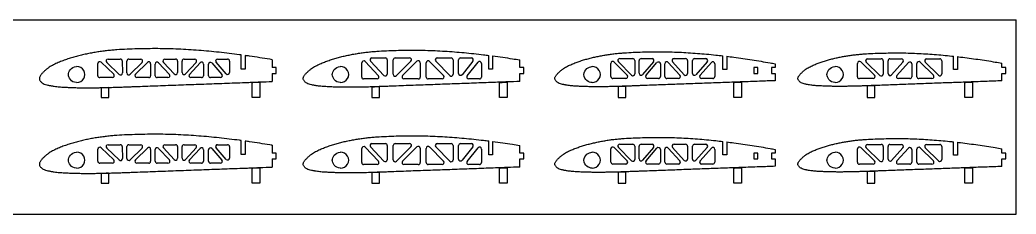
# Model space of a CAD drawing. Header units: millimetres. Extents: x 26 to 1026, y 9 to 109.
# Drawn here: x 513 to 1026, y 9 to 109 of the extents above; entities that cross this region are included whole.
import ezdxf

# ---------------------------------------------------------------- set-up
doc = ezdxf.new("R2010")
doc.units = ezdxf.units.MM
doc.layers.add('SLD-0', color=7, linetype='Continuous')

# ---------------------------------------------------------------- blocks, each defined once
blk = doc.blocks.new('main_wing_第七块翼肋')
at = {"color": 7, "linetype": 'Continuous', "lineweight": 25}
for p, q in [((80.14, 14.37), (80.14, 21.26)), ((82.14, 21.03), (82.14, 14.37)), ((30.63, 10.71), (30.63, 17.55)), ((32.32, 18.28), (39.45, 11.43)), ((42.25, 11.34), (35.12, 18.18)), ((35.81, 19.9), (42.94, 19.9)), ((43.94, 18.9), (43.94, 12.06)), ((46.42, 12.32), (46.42, 18.9)), ((47.42, 19.9), (53.34, 19.9)), ((54.08, 18.23), (48.16, 11.65)), ((50.99, 11.38), (56.91, 17.96)), ((58.66, 17.29), (58.66, 10.71)), ((61.3, 10.71), (61.3, 17.48)), ((63, 18.19), (69.78, 11.42)), ((72.36, 11.42), (65.59, 18.19)), ((66.3, 19.9), (73.07, 19.9)), ((74.07, 18.9), (74.07, 12.13)), ((105.14, 15.42), (105.14, 17.66)), ((107.14, 15.42), (105.14, 15.42)), ((107.14, 12.42), (107.14, 15.42)), ((82.14, 14.37), (80.14, 14.37)), ((105.14, 12.42), (107.14, 12.42)), ((105.14, 8.56), (105.14, 12.42)), ((38.76, 9.71), (31.63, 9.71)), ((35.86, 5.91), (35.66, 5.9)), ((35.66, 5.9), (35.66, 0)), ((35.86, 6.01), (35.86, 5.91)), ((36.06, 5.92), (36.06, 6.02)), ((37.06, 5.95), (36.06, 5.92)), ((37.06, 6.05), (37.06, 5.95)), ((37.26, 5.96), (37.26, 6.06)), ((38.26, 6), (37.26, 5.96)), ((38.26, 6.1), (38.26, 6)), ((38.46, 6.01), (38.46, 6.11)), ((39.46, 6.04), (38.46, 6.01)), ((39.46, 6.14), (39.46, 6.04)), ((39.66, 0), (39.66, 6.15)), ((57.66, 9.71), (51.74, 9.71)), ((69.07, 9.71), (62.3, 9.71)), ((85.96, 0), (85.96, 7.76)), ((85.96, 7.76), (86.17, 7.76)), ((86.17, 7.76), (86.17, 7.86)), ((86.37, 7.87), (86.37, 7.77)), ((86.37, 7.77), (87.36, 7.81)), ((87.36, 7.81), (87.36, 7.91)), ((87.56, 7.91), (87.56, 7.82)), ((87.56, 7.82), (88.56, 7.85)), ((88.56, 7.85), (88.56, 7.95)), ((88.76, 7.96), (88.76, 7.86)), ((88.76, 7.86), (89.76, 7.9)), ((89.76, 7.9), (89.76, 7.99)), ((89.96, 8), (89.96, 0)), ((35.66, 0), (39.66, 0)), ((89.96, 0), (85.96, 0))]:
    blk.add_line(p, q, dxfattribs=at)
for centre, radius, start, end in [((19.31, 11.78), 4.1, 268.1337, 91.8663), ((31.63, 17.55), 1, 46.1873, 180), ((35.81, 18.9), 1, 90, 226.1873), ((42.94, 18.9), 1, 360, 90), ((47.42, 18.9), 1, 90, 180), ((53.34, 18.9), 1, 318.0295, 90), ((57.66, 17.29), 1, 0, 138.0295), ((62.3, 17.48), 1, 45, 180), ((66.3, 18.9), 1, 90, 225), ((73.07, 18.9), 1, 0, 90), ((31.63, 10.71), 1, 180, 270), ((38.76, 10.71), 1, 270, 46.1873), ((42.94, 12.06), 1, 226.1873, 0), ((47.42, 12.32), 1, 180, 318.0295), ((51.74, 10.71), 1, 138.0295, 270), ((57.66, 10.71), 1, 270, 0), ((62.3, 10.71), 1, 180, 270), ((69.07, 10.71), 1, 270, 45), ((73.07, 12.13), 1, 225, 0)]:
    blk.add_arc(centre, radius, start, end, dxfattribs=at)
for points, knots in [([(35.86, 6.01), (35.68, 6), (34.76, 5.97), (33.08, 5.91), (30.82, 5.84), (28.56, 5.79), (26.3, 5.74), (24.04, 5.71), (21.78, 5.69), (19.51, 5.7), (17.25, 5.73), (14.99, 5.78), (12.74, 5.88), (10.85, 5.97), (9.35, 6.06), (8.22, 6.16), (7.1, 6.28), (5.98, 6.44), (5.05, 6.61), (4.31, 6.76), (3.57, 6.9), (2.66, 7.12), (1.78, 7.48), (1.15, 7.9), (0.72, 8.26), (0.34, 8.69), (0.05, 9.18), (-0.09, 9.73), (0, 10.3), (0.23, 10.82), (0.54, 11.29), (0.9, 11.73), (1.29, 12.14), (1.69, 12.54), (2.09, 12.94), (2.5, 13.32), (2.93, 13.7), (3.37, 14.05), (3.97, 14.5), (4.76, 15.03), (5.73, 15.59), (6.74, 16.11), (7.76, 16.59), (8.8, 17.03), (9.85, 17.45), (10.91, 17.84), (11.98, 18.21), (13.05, 18.57), (14.49, 19.02), (16.3, 19.54), (18.5, 20.09), (20.7, 20.59), (22.92, 21.03), (25.15, 21.42), (27.38, 21.75), (29.63, 22.03), (31.88, 22.26), (34.88, 22.5), (38.64, 22.7), (43.16, 22.85), (47.68, 22.94), (52.21, 22.96), (56.73, 22.9), (61.25, 22.74), (65.76, 22.5), (70.27, 22.18), (74.78, 21.8), (78.07, 21.48), (79.85, 21.29), (80.14, 21.26)], [0.3667156, 0.3667156, 0.3667156, 0.3667156, 0.3685193, 0.3763154, 0.3841115, 0.3919075, 0.3997036, 0.4074996, 0.4152957, 0.4230917, 0.4308878, 0.4386839, 0.4464799, 0.454276, 0.458174, 0.462072, 0.4659701, 0.4698681, 0.4737661, 0.4757151, 0.4776641, 0.4815622, 0.4854602, 0.4874092, 0.4893582, 0.4913072, 0.4932563, 0.4952053, 0.4971543, 0.4991033, 0.5010523, 0.5030013, 0.5049503, 0.5068994, 0.5088484, 0.5107974, 0.5127464, 0.5146954, 0.5166444, 0.5205425, 0.5244405, 0.5283385, 0.5322365, 0.5361346, 0.5400326, 0.5439306, 0.5478287, 0.5517267, 0.5556247, 0.5634208, 0.5712168, 0.5790129, 0.5868089, 0.594605, 0.6024011, 0.6101971, 0.6179932, 0.6257892, 0.6413814, 0.6569735, 0.6725656, 0.6881577, 0.7037498, 0.7193419, 0.734934, 0.7505262, 0.7661183, 0.7817104, 0.7847081, 0.7847081, 0.7847081, 0.7847081]), ([(82.14, 21.03), (82.68, 20.97), (84.72, 20.73), (88.26, 20.28), (92.73, 19.66), (97.21, 18.98), (101.34, 18.31), (103.98, 17.86), (105.14, 17.66)], [0.79164773, 0.79164773, 0.79164773, 0.79164773, 0.7973025, 0.81289462, 0.82848673, 0.84407885, 0.85967096, 0.87182066, 0.87182066, 0.87182066, 0.87182066]), ([(19.04, 7.68), (16.31, 7.68), (14.94, 10.41), (14.94, 13.14), (16.31, 15.88), (19.04, 15.88)], [0, 0, 0, 0, 0.5, 0.5, 1, 1, 1, 1]), ([(86.17, 7.86), (83.53, 7.77), (79.39, 7.61), (73.74, 7.41), (69.23, 7.24), (64.71, 7.07), (60.19, 6.91), (55.67, 6.74), (51.15, 6.58), (46.63, 6.41), (42.87, 6.27), (40.54, 6.18), (39.72, 6.15), (39.66, 6.15)], [0.1931222, 0.1931222, 0.1931222, 0.1931222, 0.2203942, 0.2359864, 0.2515785, 0.2671706, 0.2827627, 0.2983548, 0.3139469, 0.329539, 0.3451312, 0.3529272, 0.3536117, 0.3536117, 0.3536117, 0.3536117]), ([(105.14, 8.56), (103.71, 8.51), (99.27, 8.34), (94.21, 8.16), (90.58, 8.02), (89.96, 8)], [0.12764227, 0.12764227, 0.12764227, 0.12764227, 0.14243367, 0.1736179, 0.18001836, 0.18001836, 0.18001836, 0.18001836])]:
    blk.add_open_spline(points, degree=3, knots=knots, dxfattribs=at)
for points in [[(19.04, 15.88), (19.09, 15.88), (19.13, 15.88), (19.18, 15.87)], [(19.18, 7.68), (19.13, 7.68), (19.09, 7.68), (19.04, 7.68)], [(37.06, 6.05), (36.73, 6.04), (36.39, 6.03), (36.06, 6.02)], [(38.26, 6.1), (37.92, 6.09), (37.59, 6.07), (37.26, 6.06)], [(39.46, 6.14), (39.12, 6.13), (38.79, 6.12), (38.46, 6.11)], [(87.36, 7.91), (87.03, 7.89), (86.7, 7.88), (86.37, 7.87)], [(88.56, 7.95), (88.23, 7.94), (87.9, 7.93), (87.56, 7.91)], [(89.76, 7.99), (89.43, 7.98), (89.1, 7.97), (88.76, 7.96)]]:
    blk.add_open_spline(points, degree=3, dxfattribs=at)
blk = doc.blocks.new('main_wing_第六块翼肋')
at = {"color": 7, "linetype": 'Continuous', "lineweight": 25}
for p, q in [((86.6, 14.46), (86.6, 21.45)), ((88.6, 21.21), (88.6, 14.46)), ((28.88, 10.75), (28.88, 17.55)), ((30.6, 18.26), (37.3, 11.45)), ((39.47, 11.49), (32.76, 18.29)), ((33.47, 19.99), (40.18, 19.99)), ((41.18, 18.99), (41.18, 12.19)), ((43.47, 12.45), (43.47, 18.99)), ((44.47, 19.99), (50.09, 19.99)), ((50.84, 18.34), (45.23, 11.8)), ((47.04, 11.4), (52.65, 17.94)), ((54.41, 17.29), (54.41, 10.75)), ((56.75, 10.75), (56.75, 17.38)), ((58.49, 18.05), (64.46, 11.42)), ((66.65, 11.69), (60.68, 18.32)), ((61.43, 19.99), (67.39, 19.99)), ((68.39, 18.99), (68.39, 12.36)), ((70.98, 12.39), (70.98, 18.99)), ((71.98, 19.99), (77.81, 19.99)), ((78.56, 18.33), (72.73, 11.73)), ((74.84, 11.41), (80.67, 18.01)), ((82.42, 17.35), (82.42, 10.75)), ((102.6, 15.42), (102.6, 12.42)), ((104.6, 15.42), (102.6, 15.42)), ((104.6, 12.42), (104.6, 15.42)), ((113.6, 15.42), (111.6, 15.42)), ((111.6, 15.42), (111.6, 12.42)), ((113.6, 17.36), (113.6, 15.42)), ((88.6, 14.46), (86.6, 14.46)), ((102.6, 12.42), (104.6, 12.42)), ((111.6, 12.42), (113.6, 12.42)), ((113.6, 12.42), (113.6, 8.63)), ((36.59, 9.75), (29.88, 9.75)), ((32.77, 5.58), (32.56, 5.57)), ((32.56, 5.57), (32.56, 0)), ((32.77, 5.68), (32.77, 5.58)), ((32.97, 5.58), (32.97, 5.68)), ((33.97, 5.61), (32.97, 5.58)), ((33.97, 5.71), (33.97, 5.61)), ((34.17, 5.62), (34.17, 5.72)), ((35.16, 5.65), (34.17, 5.62)), ((35.16, 5.75), (35.16, 5.65)), ((35.36, 5.66), (35.36, 5.76)), ((36.36, 5.69), (35.36, 5.66)), ((36.36, 5.79), (36.36, 5.69)), ((36.56, 0), (36.56, 5.8)), ((53.41, 9.75), (47.8, 9.75)), ((63.72, 9.75), (57.75, 9.75)), ((81.42, 9.75), (75.59, 9.75)), ((92.22, 0), (92.22, 7.75)), ((92.22, 7.75), (92.43, 7.75)), ((92.43, 7.75), (92.43, 7.86)), ((92.63, 7.86), (92.63, 7.76)), ((92.63, 7.76), (93.63, 7.8)), ((93.63, 7.8), (93.63, 7.9)), ((93.82, 7.91), (93.82, 7.81)), ((93.82, 7.81), (94.82, 7.84)), ((94.82, 7.84), (94.82, 7.94)), ((95.02, 7.95), (95.02, 7.85)), ((95.02, 7.85), (96.02, 7.89)), ((96.02, 7.89), (96.02, 7.99)), ((96.22, 7.99), (96.22, 0)), ((32.56, 0), (36.56, 0)), ((96.22, 0), (92.22, 0))]:
    blk.add_line(p, q, dxfattribs=at)
for centre, radius, start, end in [((19.36, 11.78), 4.1, 268.1337, 91.8663), ((29.88, 17.55), 1, 44.6049, 180), ((33.47, 18.99), 1, 90, 224.6049), ((40.18, 18.99), 1, 0, 90), ((44.47, 18.99), 1, 90, 180), ((50.09, 18.99), 1, 319.3556, 90), ((53.41, 17.29), 1, 0, 139.3556), ((57.75, 17.38), 1, 41.9728, 180), ((61.43, 18.99), 1, 90, 221.9728), ((67.39, 18.99), 1, 360, 90), ((71.98, 18.99), 1, 90, 180), ((77.81, 18.99), 1, 318.5375, 90), ((81.42, 17.35), 1, 360, 138.5375), ((29.88, 10.75), 1, 180, 270), ((36.59, 10.75), 1, 270, 44.6049), ((40.18, 12.19), 1, 224.6049, 0), ((44.47, 12.45), 1, 180, 319.3556), ((47.8, 10.75), 1, 139.3556, 270), ((53.41, 10.75), 1, 270, 0), ((57.75, 10.75), 1, 180, 270), ((63.72, 10.75), 1, 270, 41.9728), ((67.39, 12.36), 1, 221.9728, 0), ((71.98, 12.39), 1, 180, 318.5375), ((75.59, 10.75), 1, 138.5375, 270), ((81.42, 10.75), 1, 270, 0)]:
    blk.add_arc(centre, radius, start, end, dxfattribs=at)
for points, knots in [([(32.77, 5.68), (31.81, 5.65), (30.06, 5.6), (27.53, 5.55), (25.17, 5.52), (22.81, 5.5), (20.44, 5.51), (18.08, 5.54), (15.72, 5.6), (13.36, 5.69), (11.39, 5.79), (9.82, 5.89), (8.64, 5.99), (7.47, 6.11), (6.49, 6.26), (5.72, 6.39), (5.14, 6.5), (4.56, 6.62), (3.78, 6.77), (2.83, 6.99), (1.91, 7.37), (1.25, 7.81), (0.8, 8.19), (0.41, 8.63), (0.1, 9.14), (-0.04, 9.72), (0.04, 10.32), (0.29, 10.86), (0.62, 11.35), (0.99, 11.81), (1.39, 12.24), (1.81, 12.66), (2.23, 13.07), (2.66, 13.48), (3.11, 13.87), (3.57, 14.24), (4.2, 14.71), (5.02, 15.26), (6.04, 15.85), (7.09, 16.39), (8.16, 16.89), (9.25, 17.36), (10.35, 17.79), (11.45, 18.2), (12.57, 18.59), (13.69, 18.96), (15.19, 19.43), (17.09, 19.97), (19.38, 20.55), (21.68, 21.07), (24, 21.53), (26.33, 21.94), (28.67, 22.29), (31.01, 22.58), (33.36, 22.81), (36.5, 23.06), (40.44, 23.27), (45.16, 23.43), (49.88, 23.53), (54.61, 23.55), (59.33, 23.48), (64.06, 23.32), (68.77, 23.07), (73.49, 22.74), (78.2, 22.34), (82.57, 21.91), (85.37, 21.6), (86.6, 21.45)], [0.3824243, 0.3824243, 0.3824243, 0.3824243, 0.3919075, 0.3997036, 0.4074996, 0.4152957, 0.4230917, 0.4308878, 0.4386839, 0.4464799, 0.454276, 0.458174, 0.462072, 0.4659701, 0.4698681, 0.4718171, 0.4737661, 0.4757151, 0.4776641, 0.4815622, 0.4854602, 0.4874092, 0.4893582, 0.4913072, 0.4932563, 0.4952053, 0.4971543, 0.4991033, 0.5010523, 0.5030013, 0.5049503, 0.5068994, 0.5088484, 0.5107974, 0.5127464, 0.5146954, 0.5166444, 0.5205425, 0.5244405, 0.5283385, 0.5322365, 0.5361346, 0.5400326, 0.5439306, 0.5478287, 0.5517267, 0.5556247, 0.5634208, 0.5712168, 0.5790129, 0.5868089, 0.594605, 0.6024011, 0.6101971, 0.6179932, 0.6257892, 0.6413814, 0.6569735, 0.6725656, 0.6881577, 0.7037498, 0.7193419, 0.734934, 0.7505262, 0.7661183, 0.7817104, 0.7939881, 0.7939881, 0.7939881, 0.7939881]), ([(88.6, 21.21), (89.83, 21.06), (92.62, 20.7), (96.96, 20.09), (101.64, 19.39), (106.3, 18.63), (110.29, 17.95), (112.72, 17.52), (113.6, 17.36)], [0.80063476, 0.80063476, 0.80063476, 0.80063476, 0.81289462, 0.82848673, 0.84407885, 0.85967096, 0.87526308, 0.88411152, 0.88411152, 0.88411152, 0.88411152]), ([(19.09, 7.68), (17.72, 7.68), (14.99, 9.04), (14.99, 14.51), (17.72, 15.88), (19.09, 15.88)], [0, 0, 0, 0, 0.5, 0.5, 1, 1, 1, 1]), ([(92.43, 7.86), (92.04, 7.84), (88.52, 7.71), (83.41, 7.52), (77.12, 7.29), (72.39, 7.12), (67.67, 6.95), (62.95, 6.77), (58.23, 6.6), (53.51, 6.43), (48.78, 6.26), (44.85, 6.11), (41.7, 5.99), (39.34, 5.9), (37.63, 5.84), (36.7, 5.8), (36.56, 5.8)], [0.1854364, 0.1854364, 0.1854364, 0.1854364, 0.18921, 0.2203942, 0.2359864, 0.2515785, 0.2671706, 0.2827627, 0.2983548, 0.3139469, 0.329539, 0.3451312, 0.3529272, 0.3607233, 0.3685193, 0.3698971, 0.3698971, 0.3698971, 0.3698971]), ([(113.6, 8.63), (110.88, 8.53), (105.09, 8.32), (99.3, 8.11), (96.22, 7.99)], [0.11553163, 0.11553163, 0.11553163, 0.11553163, 0.14243367, 0.17289776, 0.17289776, 0.17289776, 0.17289776])]:
    blk.add_open_spline(points, degree=3, knots=knots, dxfattribs=at)
for points in [[(19.09, 15.88), (19.13, 15.88), (19.18, 15.88), (19.22, 15.87)], [(19.22, 7.68), (19.18, 7.68), (19.13, 7.68), (19.09, 7.68)], [(33.97, 5.71), (33.63, 5.7), (33.3, 5.69), (32.97, 5.68)], [(35.16, 5.75), (34.83, 5.74), (34.5, 5.73), (34.17, 5.72)], [(36.36, 5.79), (36.03, 5.78), (35.7, 5.77), (35.36, 5.76)], [(93.63, 7.9), (93.29, 7.89), (92.96, 7.87), (92.63, 7.86)], [(94.82, 7.94), (94.49, 7.93), (94.16, 7.92), (93.82, 7.91)], [(96.02, 7.99), (95.69, 7.98), (95.36, 7.96), (95.02, 7.95)]]:
    blk.add_open_spline(points, degree=3, dxfattribs=at)
blk = doc.blocks.new('main_wing_第四块翼肋')
at = {"color": 7, "linetype": 'Continuous', "lineweight": 25}
for p, q in [((104.06, 14.66), (104.06, 21.89)), ((106.06, 21.61), (106.06, 14.66)), ((30.12, 11.22), (30.12, 17.43)), ((31.81, 18.15), (38.32, 11.95)), ((41.14, 11.89), (34.69, 18.04)), ((35.38, 19.77), (41.69, 19.77)), ((42.68, 18.79), (42.83, 12.64)), ((45.09, 12.64), (45.09, 18.77)), ((46.09, 19.77), (52.22, 19.77)), ((52.93, 18.06), (46.8, 11.93)), ((49.51, 11.93), (55.64, 18.06)), ((57.35, 17.35), (57.35, 11.22)), ((59.72, 11.22), (59.72, 17.22)), ((61.46, 17.89), (67, 11.9)), ((69.47, 12.1), (63.92, 18.09)), ((64.66, 19.77), (70.2, 19.77)), ((71.2, 18.77), (71.2, 12.78)), ((73.59, 12.79), (73.59, 18.77)), ((74.59, 19.77), (80.08, 19.77)), ((80.81, 18.09), (75.32, 12.11)), ((77.31, 11.9), (82.8, 17.88)), ((84.54, 17.2), (84.54, 11.22)), ((87.21, 11.22), (87.21, 17.11)), ((88.96, 17.77), (94.12, 11.88)), ((96.24, 12.22), (91.08, 18.11)), ((91.83, 19.77), (96.99, 19.77)), ((97.99, 18.77), (97.99, 12.88)), ((120.06, 19.44), (120.06, 15.42)), ((122.06, 15.42), (120.06, 15.42)), ((122.06, 12.42), (122.06, 15.42)), ((106.06, 14.66), (104.06, 14.66)), ((120.06, 12.42), (122.06, 12.42)), ((120.06, 12.42), (120.06, 8.23)), ((37.62, 10.22), (31.12, 10.22)), ((35.6, 5.15), (35.6, 5.05)), ((35.8, 0), (35.8, 5.16)), ((56.35, 10.22), (50.22, 10.22)), ((66.27, 10.22), (60.72, 10.22)), ((83.54, 10.22), (78.05, 10.22)), ((93.37, 10.22), (88.21, 10.22)), ((109.66, 7.74), (109.86, 7.75)), ((109.66, 0), (109.66, 7.74)), ((109.86, 7.75), (109.86, 7.85)), ((110.06, 7.86), (110.06, 7.76)), ((110.06, 7.76), (111.06, 7.8)), ((111.06, 7.8), (111.06, 7.9)), ((111.26, 7.91), (111.26, 7.8)), ((111.26, 7.8), (112.26, 7.84)), ((112.26, 7.84), (112.26, 7.94)), ((112.46, 7.95), (112.46, 7.85)), ((112.46, 7.85), (113.46, 7.88)), ((113.46, 7.88), (113.46, 7.99)), ((113.66, 7.99), (113.66, 0)), ((31.8, 4.96), (31.8, 0)), ((32, 4.96), (31.8, 4.96)), ((31.8, 0), (35.8, 0)), ((32, 5.06), (32, 4.96)), ((32.2, 4.97), (32.2, 5.07)), ((33.2, 4.99), (32.2, 4.97)), ((33.2, 5.09), (33.2, 4.99)), ((33.4, 4.99), (33.4, 5.09)), ((34.4, 5.02), (33.4, 4.99)), ((34.4, 5.12), (34.4, 5.02)), ((34.6, 5.02), (34.6, 5.12)), ((35.6, 5.05), (34.6, 5.02)), ((113.66, 0), (109.66, 0))]:
    blk.add_line(p, q, dxfattribs=at)
for centre, radius, start, end in [((19.33, 11.78), 4.1, 268.1337, 91.8663), ((31.12, 17.43), 1, 46.3254, 180), ((35.38, 18.77), 1, 90, 226.3254), ((41.69, 18.77), 1, 1.3254, 90), ((46.09, 18.77), 1, 90, 180), ((52.22, 18.77), 1, 315, 90), ((56.35, 17.35), 1, 360, 135), ((60.72, 17.22), 1, 42.7819, 180), ((64.66, 18.77), 1, 90, 222.7819), ((70.2, 18.77), 1, 360, 90), ((74.59, 18.77), 1, 90, 180), ((80.08, 18.77), 1, 317.4296, 90), ((83.54, 17.2), 1, 360, 137.4296), ((88.21, 17.11), 1, 41.2242, 180), ((91.83, 18.77), 1, 90, 221.2242), ((96.99, 18.77), 1, 360, 90), ((31.12, 11.22), 1, 180, 270), ((37.62, 11.22), 1, 270, 46.3254), ((41.83, 12.61), 1, 226.3254, 1.3254), ((46.09, 12.64), 1, 180, 315), ((50.22, 11.22), 1, 135, 270), ((56.35, 11.22), 1, 270, 0), ((60.72, 11.22), 1, 180, 270), ((66.27, 11.22), 1, 270, 42.7819), ((70.2, 12.78), 1, 222.7819, 0), ((74.59, 12.79), 1, 180, 317.4296), ((78.05, 11.22), 1, 137.4296, 270), ((83.54, 11.22), 1, 270, 0), ((88.21, 11.22), 1, 180, 270), ((93.37, 11.22), 1, 270, 41.2242), ((96.99, 12.88), 1, 221.2242, 0)]:
    blk.add_arc(centre, radius, start, end, dxfattribs=at)
for points, knots in [([(104.06, 21.89), (103.74, 21.93), (101.68, 22.21), (97.88, 22.69), (92.63, 23.28), (87.37, 23.8), (82.11, 24.25), (76.84, 24.62), (71.56, 24.9), (66.29, 25.08), (61, 25.16), (55.72, 25.13), (50.44, 25.02), (45.16, 24.85), (40.77, 24.61), (37.26, 24.33), (34.63, 24.07), (32.01, 23.74), (29.4, 23.35), (26.8, 22.9), (24.21, 22.38), (21.63, 21.8), (19.07, 21.15), (16.95, 20.55), (15.27, 20.03), (14.02, 19.61), (12.77, 19.17), (11.53, 18.72), (10.3, 18.23), (9.09, 17.71), (7.89, 17.15), (6.72, 16.55), (5.58, 15.89), (4.66, 15.28), (3.96, 14.75), (3.44, 14.33), (2.95, 13.9), (2.46, 13.45), (1.99, 12.98), (1.53, 12.51), (1.08, 12.03), (0.66, 11.52), (0.29, 10.97), (0.02, 10.37), (-0.08, 9.7), (0.08, 9.05), (0.42, 8.48), (0.86, 7.98), (1.37, 7.56), (2.1, 7.07), (3.13, 6.65), (4.2, 6.4), (5.06, 6.23), (5.71, 6.1), (6.36, 5.97), (7.23, 5.82), (8.31, 5.67), (9.63, 5.52), (10.94, 5.42), (12.7, 5.31), (14.9, 5.2), (17.54, 5.09), (20.18, 5.02), (22.82, 4.99), (25.46, 4.98), (28.1, 5), (30.28, 5.03), (31.58, 5.05), (32, 5.06)], [0.184294, 0.184294, 0.184294, 0.184294, 0.1871054, 0.2026975, 0.2182896, 0.2338817, 0.2494738, 0.265066, 0.2806581, 0.2962502, 0.3118423, 0.3274344, 0.3430265, 0.3586186, 0.3742108, 0.3820068, 0.3898029, 0.3975989, 0.405395, 0.4131911, 0.4209871, 0.4287832, 0.4365792, 0.4443753, 0.4482733, 0.4521713, 0.4560694, 0.4599674, 0.4638654, 0.4677635, 0.4716615, 0.4755595, 0.4794575, 0.4833556, 0.4853046, 0.4872536, 0.4892026, 0.4911516, 0.4931006, 0.4950497, 0.4969987, 0.4989477, 0.5008967, 0.5028457, 0.5047947, 0.5067437, 0.5086928, 0.5106418, 0.5125908, 0.5145398, 0.5184378, 0.5223359, 0.5242849, 0.5262339, 0.5281829, 0.5301319, 0.5340299, 0.537928, 0.541826, 0.545724, 0.5535201, 0.5613161, 0.5691122, 0.5769083, 0.5847043, 0.5925004, 0.6002964, 0.6040145, 0.6040145, 0.6040145, 0.6040145]), ([(120.06, 19.44), (119.63, 19.51), (117.47, 19.87), (113.57, 20.5), (109.32, 21.14), (106.82, 21.5), (106.06, 21.61)], [0.13650694, 0.13650694, 0.13650694, 0.13650694, 0.14032904, 0.15592115, 0.17151327, 0.17833346, 0.17833346, 0.17833346, 0.17833346]), ([(19.06, 7.68), (16.33, 7.68), (14.96, 10.41), (14.96, 13.14), (16.33, 15.88), (19.06, 15.88)], [0, 0, 0, 0, 0.5, 0.5, 1, 1, 1, 1]), ([(35.8, 5.16), (36.75, 5.18), (38.59, 5.24), (41.3, 5.33), (43.94, 5.43), (46.58, 5.53), (50.1, 5.66), (54.49, 5.82), (59.77, 6.02), (65.05, 6.21), (70.33, 6.4), (75.61, 6.6), (80.88, 6.79), (86.16, 6.98), (93.2, 7.24), (100.24, 7.5), (106.38, 7.73), (109, 7.82), (109.86, 7.85)], [0.6152326, 0.6152326, 0.6152326, 0.6152326, 0.6236846, 0.6314807, 0.6392767, 0.6470728, 0.6548688, 0.670461, 0.6860531, 0.7016452, 0.7172373, 0.7328294, 0.7484215, 0.7640136, 0.7796058, 0.81079, 0.8263821, 0.834033, 0.834033, 0.834033, 0.834033])]:
    blk.add_open_spline(points, degree=3, knots=knots, dxfattribs=at)
for points in [[(19.06, 15.88), (19.1, 15.88), (19.15, 15.88), (19.19, 15.87)], [(19.19, 7.68), (19.15, 7.68), (19.1, 7.68), (19.06, 7.68)], [(34.6, 5.12), (34.93, 5.13), (35.26, 5.14), (35.6, 5.15)], [(110.06, 7.86), (110.4, 7.87), (110.73, 7.89), (111.06, 7.9)], [(111.26, 7.91), (111.6, 7.92), (111.93, 7.93), (112.26, 7.94)], [(112.46, 7.95), (112.8, 7.96), (113.13, 7.97), (113.46, 7.99)], [(113.66, 7.99), (115.79, 8.07), (117.93, 8.15), (120.06, 8.23)], [(32.2, 5.07), (32.53, 5.07), (32.87, 5.08), (33.2, 5.09)], [(33.4, 5.09), (33.73, 5.1), (34.07, 5.11), (34.4, 5.12)]]:
    blk.add_open_spline(points, degree=3, dxfattribs=at)
blk = doc.blocks.new('main_wing_第五块翼肋')
at = {"color": 7, "linetype": 'Continuous', "lineweight": 25}
for p, q in [((95.65, 14.57), (95.65, 21.69)), ((97.65, 21.43), (97.65, 14.57)), ((30.14, 10.53), (30.14, 17.82)), ((31.87, 18.51), (38.77, 11.22)), ((41.59, 11.35), (34.69, 18.65)), ((35.42, 20.33), (42.32, 20.33)), ((43.32, 19.33), (43.32, 12.04)), ((46.42, 11.95), (46.42, 19.33)), ((47.42, 20.33), (54.81, 20.33)), ((55.51, 18.63), (48.12, 11.24)), ((51.22, 11.24), (58.61, 18.63)), ((60.32, 17.92), (60.32, 10.53)), ((63.41, 10.53), (63.41, 17.88)), ((65.13, 18.58), (72.33, 11.23)), ((75.53, 11.28), (68.33, 18.63)), ((69.04, 20.33), (76.24, 20.33)), ((77.24, 19.33), (77.24, 11.98)), ((80.08, 12.37), (80.08, 19.33)), ((81.08, 20.33), (86.68, 20.33)), ((87.46, 18.71), (81.86, 11.74)), ((84.48, 11.16), (90.09, 18.12)), ((91.87, 17.5), (91.87, 10.53)), ((111.65, 15.42), (111.65, 19.34)), ((113.65, 15.42), (111.65, 15.42)), ((113.65, 12.42), (113.65, 15.42)), ((97.65, 14.57), (95.65, 14.57)), ((111.65, 12.42), (113.65, 12.42)), ((111.65, 8.23), (111.65, 12.42)), ((38.04, 9.53), (31.14, 9.53)), ((35.32, 5.34), (35.32, 0)), ((35.52, 5.34), (35.32, 5.34)), ((35.52, 5.44), (35.52, 5.34)), ((35.72, 5.35), (35.72, 5.45)), ((36.72, 5.38), (35.72, 5.35)), ((36.72, 5.48), (36.72, 5.38)), ((36.92, 5.39), (36.92, 5.49)), ((37.92, 5.42), (36.92, 5.39)), ((37.92, 5.52), (37.92, 5.42)), ((38.12, 5.43), (38.12, 5.53)), ((39.12, 5.46), (38.12, 5.43)), ((39.12, 5.56), (39.12, 5.46)), ((39.32, 0), (39.32, 5.57)), ((59.32, 9.53), (51.93, 9.53)), ((71.61, 9.53), (64.41, 9.53)), ((90.87, 9.53), (85.26, 9.53)), ((101.15, 0), (101.15, 7.74)), ((101.15, 7.74), (101.35, 7.74)), ((101.35, 7.74), (101.35, 7.85)), ((101.55, 7.86), (101.55, 7.75)), ((101.55, 7.75), (102.55, 7.79)), ((102.55, 7.79), (102.55, 7.89)), ((102.75, 7.9), (102.75, 7.8)), ((102.75, 7.8), (103.75, 7.83)), ((103.75, 7.83), (103.75, 7.94)), ((103.95, 7.95), (103.95, 7.84)), ((103.95, 7.84), (104.95, 7.88)), ((104.95, 7.88), (104.95, 7.98)), ((105.15, 7.99), (105.15, 0)), ((35.32, 0), (39.32, 0)), ((105.15, 0), (101.15, 0))]:
    blk.add_line(p, q, dxfattribs=at)
for centre, radius, start, end in [((19.34, 11.78), 4.1, 268.1337, 91.8663), ((31.14, 17.82), 1, 43.4306, 180), ((35.42, 19.33), 1, 90, 223.4306), ((42.32, 19.33), 1, 360, 90), ((47.42, 19.33), 1, 90, 180), ((54.81, 19.33), 1, 315, 90), ((59.32, 17.92), 1, 0, 135), ((64.41, 17.88), 1, 44.3991, 180), ((69.04, 19.33), 1, 90, 224.3991), ((76.24, 19.33), 1, 360, 90), ((81.08, 19.33), 1, 90, 180), ((86.68, 19.33), 1, 321.1623, 90), ((90.87, 17.5), 1, 0, 141.1623), ((31.14, 10.53), 1, 180, 270), ((38.04, 10.53), 1, 270, 43.4306), ((42.32, 12.04), 1, 223.4306, 0), ((47.42, 11.95), 1, 180, 315), ((51.93, 10.53), 1, 135, 270), ((59.32, 10.53), 1, 270, 0), ((64.41, 10.53), 1, 180, 270), ((71.61, 10.53), 1, 270, 44.3991), ((76.24, 11.98), 1, 224.3991, 0), ((81.08, 12.37), 1, 180, 321.1623), ((85.26, 10.53), 1, 141.1623, 270), ((90.87, 10.53), 1, 270, 0)]:
    blk.add_arc(centre, radius, start, end, dxfattribs=at)
for points, knots in [([(35.52, 5.44), (34.25, 5.4), (32.14, 5.34), (29.19, 5.28), (26.68, 5.25), (24.18, 5.23), (21.67, 5.24), (19.16, 5.27), (16.66, 5.33), (14.15, 5.44), (12.07, 5.54), (10.4, 5.64), (9.15, 5.75), (7.9, 5.88), (6.87, 6.03), (6.04, 6.17), (5.43, 6.29), (4.81, 6.41), (3.99, 6.58), (2.98, 6.82), (2, 7.21), (1.31, 7.68), (0.83, 8.08), (0.41, 8.55), (0.09, 9.09), (-0.07, 9.71), (0.02, 10.34), (0.29, 10.92), (0.63, 11.44), (1.03, 11.92), (1.46, 12.38), (1.9, 12.83), (2.35, 13.27), (2.8, 13.7), (3.28, 14.11), (3.76, 14.5), (4.43, 15), (5.3, 15.58), (6.39, 16.21), (7.5, 16.79), (8.64, 17.32), (9.79, 17.81), (10.96, 18.27), (12.13, 18.7), (13.32, 19.12), (14.51, 19.51), (16.1, 20.01), (18.11, 20.59), (20.54, 21.2), (22.99, 21.75), (25.45, 22.24), (27.92, 22.67), (30.4, 23.04), (32.88, 23.35), (35.38, 23.6), (38.71, 23.87), (42.88, 24.09), (47.9, 24.26), (52.91, 24.36), (57.92, 24.38), (62.94, 24.31), (67.95, 24.14), (72.96, 23.87), (77.96, 23.52), (82.95, 23.1), (87.94, 22.61), (92.18, 22.13), (94.75, 21.81), (95.65, 21.69)], [0.380007, 0.380007, 0.380007, 0.380007, 0.3919075, 0.3997036, 0.4074996, 0.4152957, 0.4230917, 0.4308878, 0.4386839, 0.4464799, 0.454276, 0.458174, 0.462072, 0.4659701, 0.4698681, 0.4718171, 0.4737661, 0.4757151, 0.4776641, 0.4815622, 0.4854602, 0.4874092, 0.4893582, 0.4913072, 0.4932563, 0.4952053, 0.4971543, 0.4991033, 0.5010523, 0.5030013, 0.5049503, 0.5068994, 0.5088484, 0.5107974, 0.5127464, 0.5146954, 0.5166444, 0.5205425, 0.5244405, 0.5283385, 0.5322365, 0.5361346, 0.5400326, 0.5439306, 0.5478287, 0.5517267, 0.5556247, 0.5634208, 0.5712168, 0.5790129, 0.5868089, 0.594605, 0.6024011, 0.6101971, 0.6179932, 0.6257892, 0.6413814, 0.6569735, 0.6725656, 0.6881577, 0.7037498, 0.7193419, 0.734934, 0.7505262, 0.7661183, 0.7817104, 0.7973025, 0.8058566, 0.8058566, 0.8058566, 0.8058566]), ([(97.65, 21.43), (99.39, 21.2), (102.79, 20.73), (107.45, 20.02), (110.38, 19.55), (111.65, 19.34)], [0.8121285, 0.8121285, 0.8121285, 0.8121285, 0.82848673, 0.84407885, 0.85614858, 0.85614858, 0.85614858, 0.85614858]), ([(19.07, 7.68), (16.34, 7.68), (14.97, 10.41), (14.97, 13.14), (16.34, 15.88), (19.07, 15.88)], [0, 0, 0, 0, 0.5, 0.5, 1, 1, 1, 1]), ([(101.35, 7.85), (99.85, 7.8), (95, 7.62), (88.49, 7.38), (81.81, 7.13), (76.8, 6.95), (71.79, 6.76), (66.77, 6.58), (61.76, 6.4), (56.75, 6.22), (51.74, 6.03), (47.57, 5.88), (44.23, 5.75), (41.75, 5.65), (40.12, 5.6), (39.32, 5.57)], [0.1751779, 0.1751779, 0.1751779, 0.1751779, 0.18921, 0.2203942, 0.2359864, 0.2515785, 0.2671706, 0.2827627, 0.2983548, 0.3139469, 0.329539, 0.3451312, 0.3529272, 0.3607233, 0.3682013, 0.3682013, 0.3682013, 0.3682013])]:
    blk.add_open_spline(points, degree=3, knots=knots, dxfattribs=at)
for points in [[(19.07, 15.88), (19.11, 15.88), (19.16, 15.88), (19.2, 15.87)], [(19.2, 7.68), (19.16, 7.68), (19.11, 7.68), (19.07, 7.68)], [(36.72, 5.48), (36.39, 5.47), (36.06, 5.46), (35.72, 5.45)], [(37.92, 5.52), (37.59, 5.51), (37.26, 5.5), (36.92, 5.49)], [(39.12, 5.56), (38.79, 5.55), (38.46, 5.54), (38.12, 5.53)], [(102.55, 7.89), (102.21, 7.88), (101.88, 7.87), (101.55, 7.86)], [(103.75, 7.94), (103.41, 7.93), (103.08, 7.91), (102.75, 7.9)], [(104.95, 7.98), (104.61, 7.97), (104.28, 7.96), (103.95, 7.95)], [(111.65, 8.23), (109.49, 8.15), (107.32, 8.07), (105.15, 7.99)]]:
    blk.add_open_spline(points, degree=3, dxfattribs=at)

msp = doc.modelspace()

# ---------------------------------------------------------------- linework, layer by layer
at = {"layer": 'SLD-0'}
for p, q in [((26.34, 108.72), (1026.34, 108.72)), ((1026.34, 8.72), (1026.34, 108.72)), ((26.34, 8.72), (1026.34, 8.72))]:
    msp.add_line(p, q, dxfattribs=at)

# ---------------------------------------------------------------- block references
at = {"color": 7, "linetype": 'Continuous'}
for name, p in [('main_wing_第四块翼肋', (522.85, 68.79)), ('main_wing_第五块翼肋', (658.86, 68.79)), ('main_wing_第六块翼肋', (788.57, 68.79)), ('main_wing_第七块翼肋', (913.92, 68.79)), ('main_wing_第四块翼肋', (522.85, 24.69)), ('main_wing_第五块翼肋', (658.86, 24.69)), ('main_wing_第六块翼肋', (788.57, 24.69)), ('main_wing_第七块翼肋', (913.92, 24.69))]:
    msp.add_blockref(name, p, dxfattribs=at)

doc.saveas('drawing.dxf')
